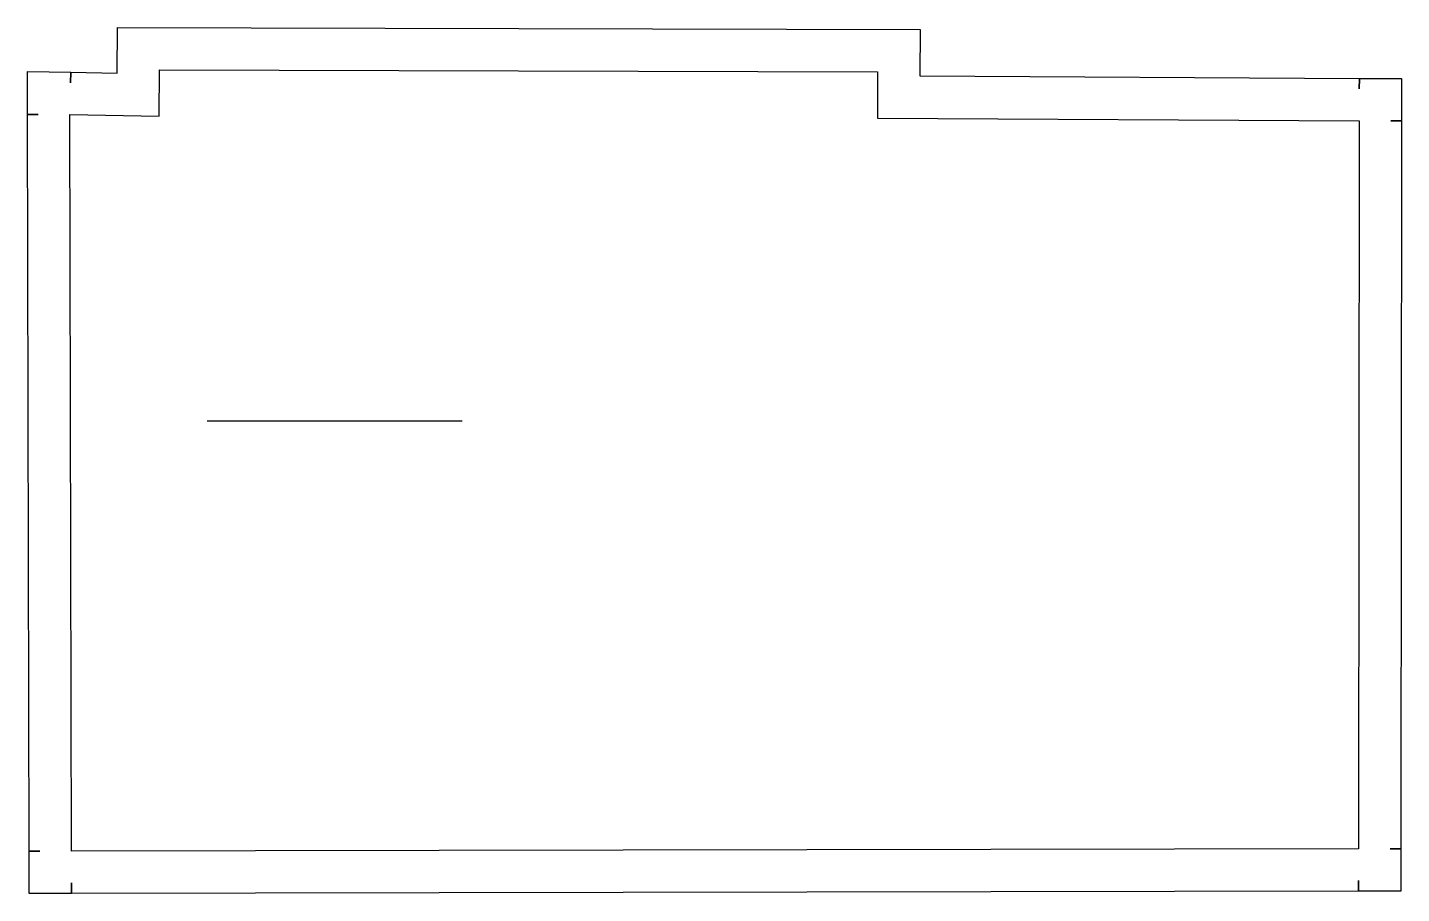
# Model space of a CAD drawing. Header units: inches. Extents: x 0 to 12.8, y 0 to 8.1.
import ezdxf

# ---------------------------------------------------------------- set-up
doc = ezdxf.new("R2010")
doc.units = ezdxf.units.IN

msp = doc.modelspace()

# ---------------------------------------------------------------- linework, layer by layer
at = {"layer": 'T001L001'}
for points in [[(0.017, 0), (0.016, 0.393), (0.114, 0.393), (0.016, 0.393), (0, 7.244), (0.099, 7.244), (0, 7.244), (0, 7.646), (0.402, 7.638), (0.4, 7.54), (0.402, 7.638), (0.833, 7.63), (0.836, 8.054), (8.305, 8.034), (8.302, 7.603), (12.389, 7.581), (12.388, 7.482), (12.389, 7.581), (12.781, 7.579), (12.78, 7.187), (12.682, 7.187), (12.78, 7.187), (12.775, 0.416), (12.676, 0.416), (12.775, 0.416), (12.774, 0.023), (12.382, 0.022), (12.382, 0.121), (12.382, 0.022), (0.411, 0), (0.41, 0.099), (0.411, 0), (0.017, 0)], [(0.41, 0.394), (0.394, 7.245), (1.225, 7.229), (1.227, 7.659), (7.908, 7.642), (7.906, 7.212), (12.387, 7.187), (12.381, 0.416), (0.41, 0.394)], [(1.672, 4.396), (4.043, 4.396)]]:
    msp.add_lwpolyline(points, dxfattribs=at)

doc.saveas('drawing.dxf')
